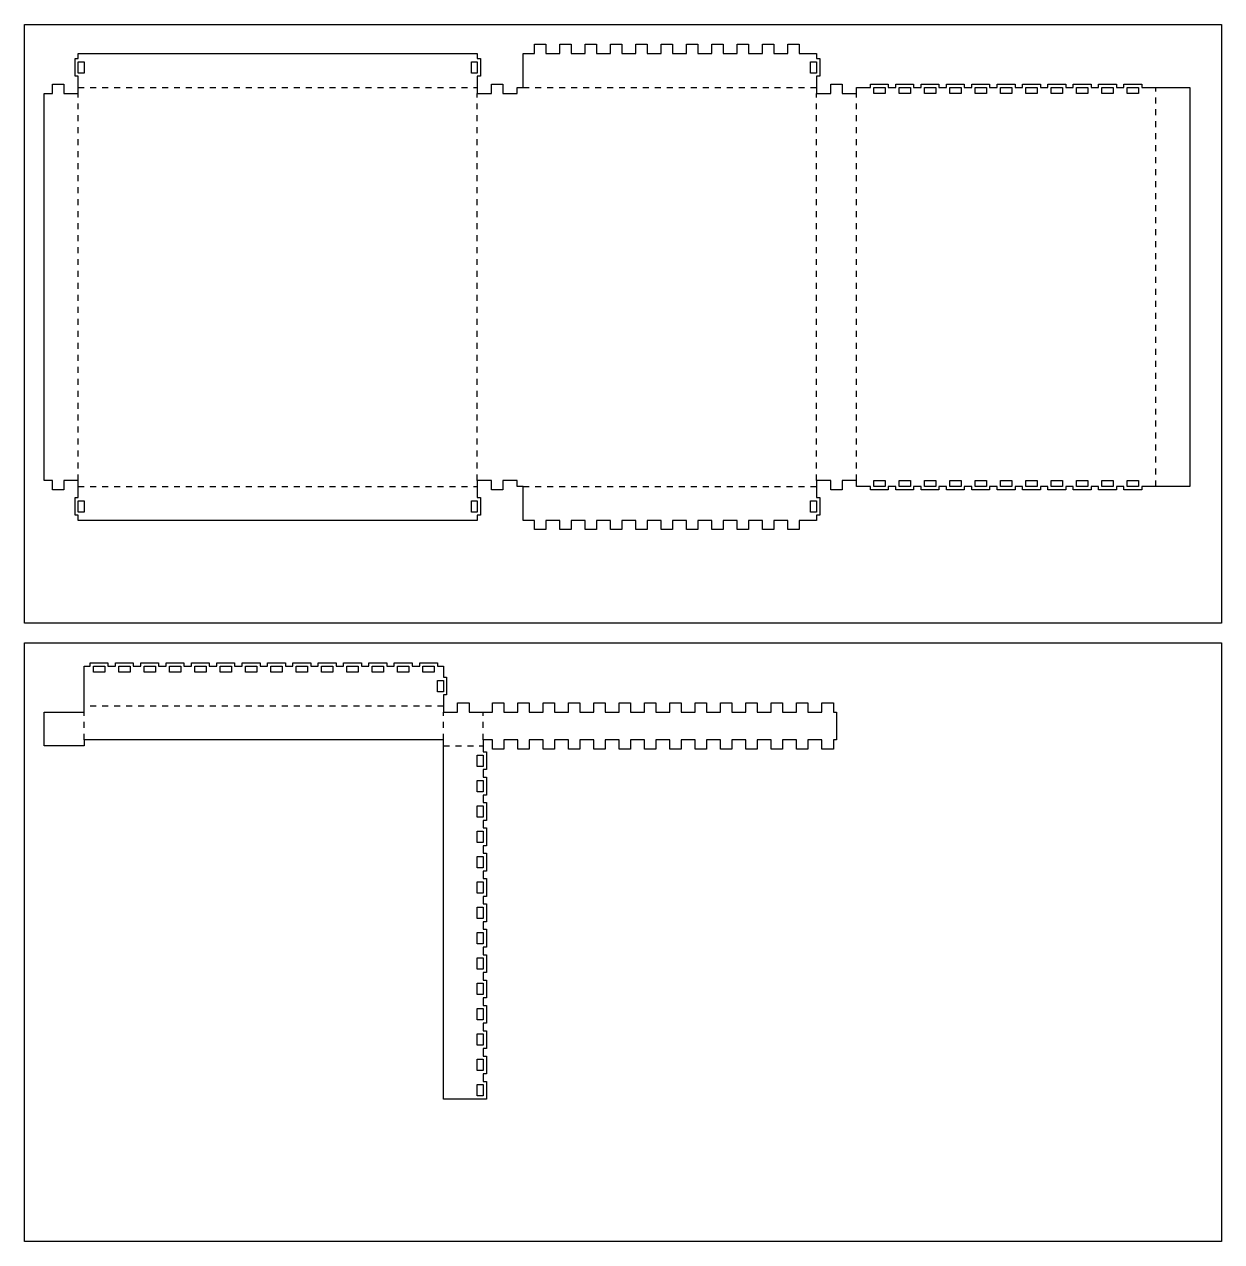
# Model space of a CAD drawing. Header units: metres. Extents: x 0 to 600, y -1550 to 300.
# Drawn here: x 0 to 600, y -310 to 300 of the extents above; entities that cross this region are included whole.
import ezdxf

# ---------------------------------------------------------------- set-up
doc = ezdxf.new("R2010")
doc.units = ezdxf.units.M

msp = doc.modelspace()

# ---------------------------------------------------------------- linework, layer by layer
at = {"layer": '1'}
for p, q in [((255.6425, 285.4125), (255.6425, 290)), ((255.6425, 290), (261.3575, 290)), ((261.3575, 290), (261.3575, 285.4125)), ((268.3425, 285.4125), (268.3425, 290)), ((268.3425, 290), (274.0575, 290)), ((274.0575, 290), (274.0575, 285.4125)), ((281.0425, 285.4125), (281.0425, 290)), ((281.0425, 290), (286.7575, 290)), ((286.7575, 290), (286.7575, 285.4125)), ((293.7425, 285.4125), (293.7425, 290)), ((293.7425, 290), (299.4575, 290)), ((299.4575, 290), (299.4575, 285.4125)), ((306.4425, 285.4125), (306.4425, 290)), ((306.4425, 290), (312.1575, 290)), ((312.1575, 290), (312.1575, 285.4125)), ((319.1425, 285.4125), (319.1425, 290)), ((319.1425, 290), (324.8575, 290)), ((324.8575, 290), (324.8575, 285.4125)), ((331.8425, 285.4125), (331.8425, 290)), ((331.8425, 290), (337.5575, 290)), ((337.5575, 290), (337.5575, 285.4125)), ((344.5425, 285.4125), (344.5425, 290)), ((344.5425, 290), (350.2575, 290)), ((350.2575, 290), (350.2575, 285.4125)), ((357.2425, 285.4125), (357.2425, 290)), ((357.2425, 290), (362.9575, 290)), ((362.9575, 290), (362.9575, 285.4125)), ((369.9425, 285.4125), (369.9425, 290)), ((369.9425, 290), (375.6575, 290)), ((375.6575, 290), (375.6575, 285.4125)), ((382.6425, 285.4125), (382.6425, 290)), ((382.6425, 290), (388.3575, 290)), ((388.3575, 290), (388.3575, 285.4125)), ((25.4125, 273.9675), (25.4125, 282.8575)), ((25.4125, 282.8575), (27, 282.8575)), ((27, 282.8575), (27, 285.4125)), ((27, 285.4125), (227, 285.4125)), ((27, 275.555), (27, 281.27)), ((27, 281.27), (30, 281.27)), ((30, 281.27), (30, 275.555)), ((224, 275.555), (224, 281.27)), ((224, 281.27), (227, 281.27)), ((227, 285.4125), (227, 282.8575)), ((227, 282.8575), (228.5875, 282.8575)), ((227, 281.27), (227, 275.555)), ((228.5875, 282.8575), (228.5875, 273.9675)), ((250, 268.4125), (250, 285.4125)), ((250, 285.4125), (255.6425, 285.4125)), ((261.3575, 285.4125), (268.3425, 285.4125)), ((274.0575, 285.4125), (281.0425, 285.4125)), ((286.7575, 285.4125), (293.7425, 285.4125)), ((299.4575, 285.4125), (306.4425, 285.4125)), ((312.1575, 285.4125), (319.1425, 285.4125)), ((324.8575, 285.4125), (331.8425, 285.4125)), ((337.5575, 285.4125), (344.5425, 285.4125)), ((350.2575, 285.4125), (357.2425, 285.4125)), ((362.9575, 285.4125), (369.9425, 285.4125)), ((375.6575, 285.4125), (382.6425, 285.4125)), ((388.3575, 285.4125), (397, 285.4125)), ((394, 275.555), (394, 281.27)), ((394, 281.27), (397, 281.27)), ((397, 285.4125), (397, 282.8575)), ((397, 282.8575), (398.5875, 282.8575)), ((397, 281.27), (397, 275.555)), ((398.5875, 282.8575), (398.5875, 273.9675)), ((30, 275.555), (27, 275.555)), ((227, 275.555), (224, 275.555)), ((397, 275.555), (394, 275.555)), ((14.1425, 265.4125), (14.1425, 270)), ((14.1425, 270), (19.8575, 270)), ((19.8575, 270), (19.8575, 265.4125)), ((27, 273.9675), (25.4125, 273.9675)), ((27, 265.4125), (27, 273.9675)), ((228.5875, 273.9675), (227, 273.9675)), ((227, 273.9675), (227, 265.4125)), ((234.1425, 265.4125), (234.1425, 270)), ((234.1425, 270), (239.8575, 270)), ((239.8575, 270), (239.8575, 265.4125)), ((247, 265.4125), (247, 268.4125)), ((247, 268.4125), (250, 268.4125)), ((398.5875, 273.9675), (397, 273.9675)), ((397, 273.9675), (397, 265.4125)), ((404.1425, 265.4125), (404.1425, 270)), ((404.1425, 270), (409.8575, 270)), ((409.8575, 270), (409.8575, 265.4125)), ((417, 265.4125), (417, 268.4125)), ((417, 268.4125), (424.055, 268.4125)), ((424.055, 268.4125), (424.055, 270)), ((424.055, 270), (432.945, 270)), ((425.6425, 268.4125), (431.3575, 268.4125)), ((425.6425, 265.4125), (425.6425, 268.4125)), ((431.3575, 268.4125), (431.3575, 265.4125)), ((432.945, 270), (432.945, 268.4125)), ((432.945, 268.4125), (436.755, 268.4125)), ((436.755, 268.4125), (436.755, 270)), ((436.755, 270), (445.645, 270)), ((438.3425, 268.4125), (444.0575, 268.4125)), ((438.3425, 265.4125), (438.3425, 268.4125)), ((444.0575, 268.4125), (444.0575, 265.4125)), ((445.645, 270), (445.645, 268.4125)), ((445.645, 268.4125), (449.455, 268.4125)), ((449.455, 268.4125), (449.455, 270)), ((449.455, 270), (458.345, 270)), ((451.0425, 268.4125), (456.7575, 268.4125)), ((451.0425, 265.4125), (451.0425, 268.4125)), ((456.7575, 268.4125), (456.7575, 265.4125)), ((458.345, 270), (458.345, 268.4125)), ((458.345, 268.4125), (462.155, 268.4125)), ((462.155, 268.4125), (462.155, 270)), ((462.155, 270), (471.045, 270)), ((463.7425, 268.4125), (469.4575, 268.4125)), ((463.7425, 265.4125), (463.7425, 268.4125)), ((469.4575, 268.4125), (469.4575, 265.4125)), ((471.045, 270), (471.045, 268.4125)), ((471.045, 268.4125), (474.855, 268.4125)), ((474.855, 268.4125), (474.855, 270)), ((474.855, 270), (483.745, 270)), ((476.4425, 268.4125), (482.1575, 268.4125)), ((476.4425, 265.4125), (476.4425, 268.4125)), ((482.1575, 268.4125), (482.1575, 265.4125)), ((483.745, 270), (483.745, 268.4125)), ((483.745, 268.4125), (487.555, 268.4125)), ((487.555, 268.4125), (487.555, 270)), ((487.555, 270), (496.445, 270)), ((489.1425, 268.4125), (494.8575, 268.4125)), ((489.1425, 265.4125), (489.1425, 268.4125)), ((494.8575, 268.4125), (494.8575, 265.4125)), ((496.445, 270), (496.445, 268.4125)), ((496.445, 268.4125), (500.255, 268.4125)), ((500.255, 268.4125), (500.255, 270)), ((500.255, 270), (509.145, 270)), ((501.8425, 268.4125), (507.5575, 268.4125)), ((501.8425, 265.4125), (501.8425, 268.4125)), ((507.5575, 268.4125), (507.5575, 265.4125)), ((509.145, 270), (509.145, 268.4125)), ((509.145, 268.4125), (512.955, 268.4125)), ((512.955, 268.4125), (512.955, 270)), ((512.955, 270), (521.845, 270)), ((514.5425, 268.4125), (520.2575, 268.4125)), ((514.5425, 265.4125), (514.5425, 268.4125)), ((520.2575, 268.4125), (520.2575, 265.4125)), ((521.845, 270), (521.845, 268.4125)), ((521.845, 268.4125), (525.655, 268.4125)), ((525.655, 268.4125), (525.655, 270)), ((525.655, 270), (534.545, 270)), ((527.2425, 268.4125), (532.9575, 268.4125)), ((527.2425, 265.4125), (527.2425, 268.4125)), ((532.9575, 268.4125), (532.9575, 265.4125)), ((534.545, 270), (534.545, 268.4125)), ((534.545, 268.4125), (538.355, 268.4125)), ((538.355, 268.4125), (538.355, 270)), ((538.355, 270), (547.245, 270)), ((539.9425, 268.4125), (545.6575, 268.4125)), ((539.9425, 265.4125), (539.9425, 268.4125)), ((545.6575, 268.4125), (545.6575, 265.4125)), ((547.245, 270), (547.245, 268.4125)), ((547.245, 268.4125), (551.055, 268.4125)), ((551.055, 268.4125), (551.055, 270)), ((551.055, 270), (559.945, 270)), ((552.6425, 268.4125), (558.3575, 268.4125)), ((552.6425, 265.4125), (552.6425, 268.4125)), ((558.3575, 268.4125), (558.3575, 265.4125)), ((559.945, 270), (559.945, 268.4125)), ((559.945, 268.4125), (584, 268.4125)), ((584, 268.4125), (584, 68.4125)), ((10, 71.4125), (10, 265.4125)), ((10, 265.4125), (14.1425, 265.4125)), ((19.8575, 265.4125), (27, 265.4125)), ((227, 265.4125), (234.1425, 265.4125)), ((239.8575, 265.4125), (247, 265.4125)), ((397, 265.4125), (404.1425, 265.4125)), ((409.8575, 265.4125), (417, 265.4125)), ((431.3575, 265.4125), (425.6425, 265.4125)), ((444.0575, 265.4125), (438.3425, 265.4125)), ((456.7575, 265.4125), (451.0425, 265.4125)), ((469.4575, 265.4125), (463.7425, 265.4125)), ((482.1575, 265.4125), (476.4425, 265.4125)), ((494.8575, 265.4125), (489.1425, 265.4125)), ((507.5575, 265.4125), (501.8425, 265.4125)), ((520.2575, 265.4125), (514.5425, 265.4125)), ((532.9575, 265.4125), (527.2425, 265.4125)), ((545.6575, 265.4125), (539.9425, 265.4125)), ((558.3575, 265.4125), (552.6425, 265.4125)), ((14.1425, 71.4125), (10, 71.4125)), ((14.1425, 66.825), (14.1425, 71.4125)), ((27, 71.4125), (19.8575, 71.4125)), ((19.8575, 71.4125), (19.8575, 66.825)), ((27, 62.8575), (27, 71.4125)), ((234.1425, 71.4125), (227, 71.4125)), ((227, 71.4125), (227, 62.8575)), ((234.1425, 66.825), (234.1425, 71.4125)), ((247, 71.4125), (239.8575, 71.4125)), ((239.8575, 71.4125), (239.8575, 66.825)), ((247, 68.4125), (247, 71.4125)), ((250, 68.4125), (247, 68.4125)), ((250, 51.4125), (250, 68.4125)), ((404.1425, 71.4125), (397, 71.4125)), ((397, 71.4125), (397, 62.8575)), ((404.1425, 66.825), (404.1425, 71.4125)), ((417, 71.4125), (409.8575, 71.4125)), ((409.8575, 71.4125), (409.8575, 66.825)), ((417, 68.4125), (417, 71.4125)), ((424.055, 68.4125), (417, 68.4125)), ((424.055, 66.825), (424.055, 68.4125)), ((425.6425, 68.4125), (425.6425, 71.4125)), ((425.6425, 71.4125), (431.3575, 71.4125)), ((431.3575, 68.4125), (425.6425, 68.4125)), ((431.3575, 71.4125), (431.3575, 68.4125)), ((436.755, 68.4125), (432.945, 68.4125)), ((432.945, 68.4125), (432.945, 66.825)), ((436.755, 66.825), (436.755, 68.4125)), ((438.3425, 68.4125), (438.3425, 71.4125)), ((438.3425, 71.4125), (444.0575, 71.4125)), ((444.0575, 68.4125), (438.3425, 68.4125)), ((444.0575, 71.4125), (444.0575, 68.4125)), ((449.455, 68.4125), (445.645, 68.4125)), ((445.645, 68.4125), (445.645, 66.825)), ((449.455, 66.825), (449.455, 68.4125)), ((451.0425, 68.4125), (451.0425, 71.4125)), ((451.0425, 71.4125), (456.7575, 71.4125)), ((456.7575, 68.4125), (451.0425, 68.4125)), ((456.7575, 71.4125), (456.7575, 68.4125)), ((462.155, 68.4125), (458.345, 68.4125)), ((458.345, 68.4125), (458.345, 66.825)), ((462.155, 66.825), (462.155, 68.4125)), ((463.7425, 68.4125), (463.7425, 71.4125)), ((463.7425, 71.4125), (469.4575, 71.4125)), ((469.4575, 68.4125), (463.7425, 68.4125)), ((469.4575, 71.4125), (469.4575, 68.4125)), ((474.855, 68.4125), (471.045, 68.4125)), ((471.045, 68.4125), (471.045, 66.825)), ((474.855, 66.825), (474.855, 68.4125)), ((476.4425, 68.4125), (476.4425, 71.4125)), ((476.4425, 71.4125), (482.1575, 71.4125)), ((482.1575, 68.4125), (476.4425, 68.4125)), ((482.1575, 71.4125), (482.1575, 68.4125)), ((487.555, 68.4125), (483.745, 68.4125)), ((483.745, 68.4125), (483.745, 66.825)), ((487.555, 66.825), (487.555, 68.4125)), ((489.1425, 68.4125), (489.1425, 71.4125)), ((489.1425, 71.4125), (494.8575, 71.4125)), ((494.8575, 68.4125), (489.1425, 68.4125)), ((494.8575, 71.4125), (494.8575, 68.4125)), ((500.255, 68.4125), (496.445, 68.4125)), ((496.445, 68.4125), (496.445, 66.825)), ((500.255, 66.825), (500.255, 68.4125)), ((501.8425, 68.4125), (501.8425, 71.4125)), ((501.8425, 71.4125), (507.5575, 71.4125)), ((507.5575, 68.4125), (501.8425, 68.4125)), ((507.5575, 71.4125), (507.5575, 68.4125)), ((512.955, 68.4125), (509.145, 68.4125)), ((509.145, 68.4125), (509.145, 66.825)), ((512.955, 66.825), (512.955, 68.4125)), ((514.5425, 68.4125), (514.5425, 71.4125)), ((514.5425, 71.4125), (520.2575, 71.4125)), ((520.2575, 68.4125), (514.5425, 68.4125)), ((520.2575, 71.4125), (520.2575, 68.4125)), ((525.655, 68.4125), (521.845, 68.4125)), ((521.845, 68.4125), (521.845, 66.825)), ((525.655, 66.825), (525.655, 68.4125)), ((527.2425, 68.4125), (527.2425, 71.4125)), ((527.2425, 71.4125), (532.9575, 71.4125)), ((532.9575, 68.4125), (527.2425, 68.4125)), ((532.9575, 71.4125), (532.9575, 68.4125)), ((538.355, 68.4125), (534.545, 68.4125)), ((534.545, 68.4125), (534.545, 66.825)), ((538.355, 66.825), (538.355, 68.4125)), ((539.9425, 68.4125), (539.9425, 71.4125)), ((539.9425, 71.4125), (545.6575, 71.4125)), ((545.6575, 68.4125), (539.9425, 68.4125)), ((545.6575, 71.4125), (545.6575, 68.4125)), ((551.055, 68.4125), (547.245, 68.4125)), ((547.245, 68.4125), (547.245, 66.825)), ((551.055, 66.825), (551.055, 68.4125)), ((552.6425, 68.4125), (552.6425, 71.4125)), ((552.6425, 71.4125), (558.3575, 71.4125)), ((558.3575, 68.4125), (552.6425, 68.4125)), ((558.3575, 71.4125), (558.3575, 68.4125)), ((584, 68.4125), (559.945, 68.4125)), ((559.945, 68.4125), (559.945, 66.825)), ((19.8575, 66.825), (14.1425, 66.825)), ((25.4125, 53.9675), (25.4125, 62.8575)), ((25.4125, 62.8575), (27, 62.8575)), ((27, 55.555), (27, 61.27)), ((27, 61.27), (30, 61.27)), ((30, 61.27), (30, 55.555)), ((224, 55.555), (224, 61.27)), ((224, 61.27), (227, 61.27)), ((227, 62.8575), (228.5875, 62.8575)), ((227, 61.27), (227, 55.555)), ((228.5875, 62.8575), (228.5875, 53.9675)), ((239.8575, 66.825), (234.1425, 66.825)), ((394, 55.555), (394, 61.27)), ((394, 61.27), (397, 61.27)), ((397, 62.8575), (398.5875, 62.8575)), ((397, 61.27), (397, 55.555)), ((398.5875, 62.8575), (398.5875, 53.9675)), ((409.8575, 66.825), (404.1425, 66.825)), ((432.945, 66.825), (424.055, 66.825)), ((445.645, 66.825), (436.755, 66.825)), ((458.345, 66.825), (449.455, 66.825)), ((471.045, 66.825), (462.155, 66.825)), ((483.745, 66.825), (474.855, 66.825)), ((496.445, 66.825), (487.555, 66.825)), ((509.145, 66.825), (500.255, 66.825)), ((521.845, 66.825), (512.955, 66.825)), ((534.545, 66.825), (525.655, 66.825)), ((547.245, 66.825), (538.355, 66.825)), ((559.945, 66.825), (551.055, 66.825)), ((30, 55.555), (27, 55.555)), ((227, 55.555), (224, 55.555)), ((397, 55.555), (394, 55.555)), ((27, 53.9675), (25.4125, 53.9675)), ((27, 51.4125), (27, 53.9675)), ((227, 51.4125), (27, 51.4125)), ((228.5875, 53.9675), (227, 53.9675)), ((227, 53.9675), (227, 51.4125)), ((255.6425, 51.4125), (250, 51.4125)), ((255.6425, 46.825), (255.6425, 51.4125)), ((268.3425, 51.4125), (261.3575, 51.4125)), ((261.3575, 51.4125), (261.3575, 46.825)), ((268.3425, 46.825), (268.3425, 51.4125)), ((281.0425, 51.4125), (274.0575, 51.4125)), ((274.0575, 51.4125), (274.0575, 46.825)), ((281.0425, 46.825), (281.0425, 51.4125)), ((293.7425, 51.4125), (286.7575, 51.4125)), ((286.7575, 51.4125), (286.7575, 46.825)), ((293.7425, 46.825), (293.7425, 51.4125)), ((306.4425, 51.4125), (299.4575, 51.4125)), ((299.4575, 51.4125), (299.4575, 46.825)), ((306.4425, 46.825), (306.4425, 51.4125)), ((319.1425, 51.4125), (312.1575, 51.4125)), ((312.1575, 51.4125), (312.1575, 46.825)), ((319.1425, 46.825), (319.1425, 51.4125)), ((331.8425, 51.4125), (324.8575, 51.4125)), ((324.8575, 51.4125), (324.8575, 46.825)), ((331.8425, 46.825), (331.8425, 51.4125)), ((344.5425, 51.4125), (337.5575, 51.4125)), ((337.5575, 51.4125), (337.5575, 46.825)), ((344.5425, 46.825), (344.5425, 51.4125)), ((357.2425, 51.4125), (350.2575, 51.4125)), ((350.2575, 51.4125), (350.2575, 46.825)), ((357.2425, 46.825), (357.2425, 51.4125)), ((369.9425, 51.4125), (362.9575, 51.4125)), ((362.9575, 51.4125), (362.9575, 46.825)), ((369.9425, 46.825), (369.9425, 51.4125)), ((382.6425, 51.4125), (375.6575, 51.4125)), ((375.6575, 51.4125), (375.6575, 46.825)), ((382.6425, 46.825), (382.6425, 51.4125)), ((397, 51.4125), (388.3575, 51.4125)), ((388.3575, 51.4125), (388.3575, 46.825)), ((398.5875, 53.9675), (397, 53.9675)), ((397, 53.9675), (397, 51.4125)), ((261.3575, 46.825), (255.6425, 46.825)), ((274.0575, 46.825), (268.3425, 46.825)), ((286.7575, 46.825), (281.0425, 46.825)), ((299.4575, 46.825), (293.7425, 46.825)), ((312.1575, 46.825), (306.4425, 46.825)), ((324.8575, 46.825), (319.1425, 46.825)), ((337.5575, 46.825), (331.8425, 46.825)), ((350.2575, 46.825), (344.5425, 46.825)), ((362.9575, 46.825), (357.2425, 46.825)), ((375.6575, 46.825), (369.9425, 46.825)), ((388.3575, 46.825), (382.6425, 46.825))]:
    msp.add_line(p, q, dxfattribs=at)
at = {"layer": '3'}
for p, q in [((30, -44.5875), (30, -21.5875)), ((30, -21.5875), (33.005, -21.5875)), ((33.005, -21.5875), (33.005, -20)), ((33.005, -20), (41.895, -20)), ((34.5925, -21.5875), (40.3075, -21.5875)), ((34.5925, -24.5875), (34.5925, -21.5875)), ((40.3075, -21.5875), (40.3075, -24.5875)), ((41.895, -20), (41.895, -21.5875)), ((41.895, -21.5875), (45.705, -21.5875)), ((45.705, -21.5875), (45.705, -20)), ((45.705, -20), (54.595, -20)), ((47.2925, -21.5875), (53.0075, -21.5875)), ((47.2925, -24.5875), (47.2925, -21.5875)), ((53.0075, -21.5875), (53.0075, -24.5875)), ((54.595, -20), (54.595, -21.5875)), ((54.595, -21.5875), (58.405, -21.5875)), ((58.405, -21.5875), (58.405, -20)), ((58.405, -20), (67.295, -20)), ((59.9925, -21.5875), (65.7075, -21.5875)), ((59.9925, -24.5875), (59.9925, -21.5875)), ((65.7075, -21.5875), (65.7075, -24.5875)), ((67.295, -20), (67.295, -21.5875)), ((67.295, -21.5875), (71.105, -21.5875)), ((71.105, -21.5875), (71.105, -20)), ((71.105, -20), (79.995, -20)), ((72.6925, -21.5875), (78.4075, -21.5875)), ((72.6925, -24.5875), (72.6925, -21.5875)), ((78.4075, -21.5875), (78.4075, -24.5875)), ((79.995, -20), (79.995, -21.5875)), ((79.995, -21.5875), (83.805, -21.5875)), ((83.805, -21.5875), (83.805, -20)), ((83.805, -20), (92.695, -20)), ((85.3925, -21.5875), (91.1075, -21.5875)), ((85.3925, -24.5875), (85.3925, -21.5875)), ((91.1075, -21.5875), (91.1075, -24.5875)), ((92.695, -20), (92.695, -21.5875)), ((92.695, -21.5875), (96.505, -21.5875)), ((96.505, -21.5875), (96.505, -20)), ((96.505, -20), (105.395, -20)), ((98.0925, -21.5875), (103.8075, -21.5875)), ((98.0925, -24.5875), (98.0925, -21.5875)), ((103.8075, -21.5875), (103.8075, -24.5875)), ((105.395, -20), (105.395, -21.5875)), ((105.395, -21.5875), (109.205, -21.5875)), ((109.205, -21.5875), (109.205, -20)), ((109.205, -20), (118.095, -20)), ((110.7925, -21.5875), (116.5075, -21.5875)), ((110.7925, -24.5875), (110.7925, -21.5875)), ((116.5075, -21.5875), (116.5075, -24.5875)), ((118.095, -20), (118.095, -21.5875)), ((118.095, -21.5875), (121.905, -21.5875)), ((121.905, -21.5875), (121.905, -20)), ((121.905, -20), (130.795, -20)), ((123.4925, -21.5875), (129.2075, -21.5875)), ((123.4925, -24.5875), (123.4925, -21.5875)), ((129.2075, -21.5875), (129.2075, -24.5875)), ((130.795, -20), (130.795, -21.5875)), ((130.795, -21.5875), (134.605, -21.5875)), ((134.605, -21.5875), (134.605, -20)), ((134.605, -20), (143.495, -20)), ((136.1925, -21.5875), (141.9075, -21.5875)), ((136.1925, -24.5875), (136.1925, -21.5875)), ((141.9075, -21.5875), (141.9075, -24.5875)), ((143.495, -20), (143.495, -21.5875)), ((143.495, -21.5875), (147.305, -21.5875)), ((147.305, -21.5875), (147.305, -20)), ((147.305, -20), (156.195, -20)), ((148.8925, -21.5875), (154.6075, -21.5875)), ((148.8925, -24.5875), (148.8925, -21.5875)), ((154.6075, -21.5875), (154.6075, -24.5875)), ((156.195, -20), (156.195, -21.5875)), ((156.195, -21.5875), (160.005, -21.5875)), ((160.005, -21.5875), (160.005, -20)), ((160.005, -20), (168.895, -20)), ((161.5925, -21.5875), (167.3075, -21.5875)), ((161.5925, -24.5875), (161.5925, -21.5875)), ((167.3075, -21.5875), (167.3075, -24.5875)), ((168.895, -20), (168.895, -21.5875)), ((168.895, -21.5875), (172.705, -21.5875)), ((172.705, -21.5875), (172.705, -20)), ((172.705, -20), (181.595, -20)), ((174.2925, -21.5875), (180.0075, -21.5875)), ((174.2925, -24.5875), (174.2925, -21.5875)), ((180.0075, -21.5875), (180.0075, -24.5875)), ((181.595, -20), (181.595, -21.5875)), ((181.595, -21.5875), (185.405, -21.5875)), ((185.405, -21.5875), (185.405, -20)), ((185.405, -20), (194.295, -20)), ((186.9925, -21.5875), (192.7075, -21.5875)), ((186.9925, -24.5875), (186.9925, -21.5875)), ((192.7075, -21.5875), (192.7075, -24.5875)), ((194.295, -20), (194.295, -21.5875)), ((194.295, -21.5875), (198.105, -21.5875)), ((198.105, -21.5875), (198.105, -20)), ((198.105, -20), (206.995, -20)), ((199.6925, -21.5875), (205.4075, -21.5875)), ((199.6925, -24.5875), (199.6925, -21.5875)), ((205.4075, -21.5875), (205.4075, -24.5875)), ((206.995, -20), (206.995, -21.5875)), ((206.995, -21.5875), (210, -21.5875)), ((210, -21.5875), (210, -27.1425)), ((40.3075, -24.5875), (34.5925, -24.5875)), ((53.0075, -24.5875), (47.2925, -24.5875)), ((65.7075, -24.5875), (59.9925, -24.5875)), ((78.4075, -24.5875), (72.6925, -24.5875)), ((91.1075, -24.5875), (85.3925, -24.5875)), ((103.8075, -24.5875), (98.0925, -24.5875)), ((116.5075, -24.5875), (110.7925, -24.5875)), ((129.2075, -24.5875), (123.4925, -24.5875)), ((141.9075, -24.5875), (136.1925, -24.5875)), ((154.6075, -24.5875), (148.8925, -24.5875)), ((167.3075, -24.5875), (161.5925, -24.5875)), ((180.0075, -24.5875), (174.2925, -24.5875)), ((192.7075, -24.5875), (186.9925, -24.5875)), ((205.4075, -24.5875), (199.6925, -24.5875)), ((207, -34.445), (207, -28.73)), ((207, -28.73), (210, -28.73)), ((210, -27.1425), (211.5875, -27.1425)), ((210, -28.73), (210, -34.445)), ((211.5875, -27.1425), (211.5875, -36.0325)), ((210, -34.445), (207, -34.445)), ((211.5875, -36.0325), (210, -36.0325)), ((210, -36.0325), (210, -44.5875)), ((217.1425, -44.5875), (217.1425, -40)), ((217.1425, -40), (222.8575, -40)), ((222.8575, -40), (222.8575, -44.5875)), ((234.5925, -44.5875), (234.5925, -40)), ((234.5925, -40), (240.3075, -40)), ((240.3075, -40), (240.3075, -44.5875)), ((247.2925, -44.5875), (247.2925, -40)), ((247.2925, -40), (253.0075, -40)), ((253.0075, -40), (253.0075, -44.5875)), ((259.9925, -44.5875), (259.9925, -40)), ((259.9925, -40), (265.7075, -40)), ((265.7075, -40), (265.7075, -44.5875)), ((272.6925, -44.5875), (272.6925, -40)), ((272.6925, -40), (278.4075, -40)), ((278.4075, -40), (278.4075, -44.5875)), ((285.3925, -44.5875), (285.3925, -40)), ((285.3925, -40), (291.1075, -40)), ((291.1075, -40), (291.1075, -44.5875)), ((298.0925, -44.5875), (298.0925, -40)), ((298.0925, -40), (303.8075, -40)), ((303.8075, -40), (303.8075, -44.5875)), ((310.7925, -44.5875), (310.7925, -40)), ((310.7925, -40), (316.5075, -40)), ((316.5075, -40), (316.5075, -44.5875)), ((323.4925, -44.5875), (323.4925, -40)), ((323.4925, -40), (329.2075, -40)), ((329.2075, -40), (329.2075, -44.5875)), ((336.1925, -44.5875), (336.1925, -40)), ((336.1925, -40), (341.9075, -40)), ((341.9075, -40), (341.9075, -44.5875)), ((348.8925, -44.5875), (348.8925, -40)), ((348.8925, -40), (354.6075, -40)), ((354.6075, -40), (354.6075, -44.5875)), ((361.5925, -44.5875), (361.5925, -40)), ((361.5925, -40), (367.3075, -40)), ((367.3075, -40), (367.3075, -44.5875)), ((374.2925, -44.5875), (374.2925, -40)), ((374.2925, -40), (380.0075, -40)), ((380.0075, -40), (380.0075, -44.5875)), ((386.9925, -44.5875), (386.9925, -40)), ((386.9925, -40), (392.7075, -40)), ((392.7075, -40), (392.7075, -44.5875)), ((399.6925, -44.5875), (399.6925, -40)), ((399.6925, -40), (405.4075, -40)), ((405.4075, -40), (405.4075, -44.5875)), ((10, -61.5875), (10, -44.5875)), ((10, -44.5875), (30, -44.5875)), ((210, -44.5875), (217.1425, -44.5875)), ((222.8575, -44.5875), (234.5925, -44.5875)), ((240.3075, -44.5875), (247.2925, -44.5875)), ((253.0075, -44.5875), (259.9925, -44.5875)), ((265.7075, -44.5875), (272.6925, -44.5875)), ((278.4075, -44.5875), (285.3925, -44.5875)), ((291.1075, -44.5875), (298.0925, -44.5875)), ((303.8075, -44.5875), (310.7925, -44.5875)), ((316.5075, -44.5875), (323.4925, -44.5875)), ((329.2075, -44.5875), (336.1925, -44.5875)), ((341.9075, -44.5875), (348.8925, -44.5875)), ((354.6075, -44.5875), (361.5925, -44.5875)), ((367.3075, -44.5875), (374.2925, -44.5875)), ((380.0075, -44.5875), (386.9925, -44.5875)), ((392.7075, -44.5875), (399.6925, -44.5875)), ((405.4075, -44.5875), (407, -44.5875)), ((407, -44.5875), (407, -58.5875)), ((210, -58.5875), (30, -58.5875)), ((30, -58.5875), (30, -61.5875)), ((210, -238.5875), (210, -58.5875)), ((234.5925, -58.5875), (230, -58.5875)), ((230, -58.5875), (230, -64.5925)), ((234.5925, -63.175), (234.5925, -58.5875)), ((247.2925, -58.5875), (240.3075, -58.5875)), ((240.3075, -58.5875), (240.3075, -63.175)), ((247.2925, -63.175), (247.2925, -58.5875)), ((259.9925, -58.5875), (253.0075, -58.5875)), ((253.0075, -58.5875), (253.0075, -63.175)), ((259.9925, -63.175), (259.9925, -58.5875)), ((272.6925, -58.5875), (265.7075, -58.5875)), ((265.7075, -58.5875), (265.7075, -63.175)), ((272.6925, -63.175), (272.6925, -58.5875)), ((285.3925, -58.5875), (278.4075, -58.5875)), ((278.4075, -58.5875), (278.4075, -63.175)), ((285.3925, -63.175), (285.3925, -58.5875)), ((298.0925, -58.5875), (291.1075, -58.5875)), ((291.1075, -58.5875), (291.1075, -63.175)), ((298.0925, -63.175), (298.0925, -58.5875)), ((310.7925, -58.5875), (303.8075, -58.5875)), ((303.8075, -58.5875), (303.8075, -63.175)), ((310.7925, -63.175), (310.7925, -58.5875)), ((323.4925, -58.5875), (316.5075, -58.5875)), ((316.5075, -58.5875), (316.5075, -63.175)), ((323.4925, -63.175), (323.4925, -58.5875)), ((336.1925, -58.5875), (329.2075, -58.5875)), ((329.2075, -58.5875), (329.2075, -63.175)), ((336.1925, -63.175), (336.1925, -58.5875)), ((348.8925, -58.5875), (341.9075, -58.5875)), ((341.9075, -58.5875), (341.9075, -63.175)), ((348.8925, -63.175), (348.8925, -58.5875)), ((361.5925, -58.5875), (354.6075, -58.5875)), ((354.6075, -58.5875), (354.6075, -63.175)), ((361.5925, -63.175), (361.5925, -58.5875)), ((374.2925, -58.5875), (367.3075, -58.5875)), ((367.3075, -58.5875), (367.3075, -63.175)), ((374.2925, -63.175), (374.2925, -58.5875)), ((386.9925, -58.5875), (380.0075, -58.5875)), ((380.0075, -58.5875), (380.0075, -63.175)), ((386.9925, -63.175), (386.9925, -58.5875)), ((399.6925, -58.5875), (392.7075, -58.5875)), ((392.7075, -58.5875), (392.7075, -63.175)), ((399.6925, -63.175), (399.6925, -58.5875)), ((407, -58.5875), (405.4075, -58.5875)), ((405.4075, -58.5875), (405.4075, -63.175)), ((30, -61.5875), (10, -61.5875)), ((227, -71.895), (227, -66.18)), ((227, -66.18), (230, -66.18)), ((230, -64.5925), (231.5875, -64.5925)), ((230, -66.18), (230, -71.895)), ((231.5875, -64.5925), (231.5875, -73.4825)), ((240.3075, -63.175), (234.5925, -63.175)), ((253.0075, -63.175), (247.2925, -63.175)), ((265.7075, -63.175), (259.9925, -63.175)), ((278.4075, -63.175), (272.6925, -63.175)), ((291.1075, -63.175), (285.3925, -63.175)), ((303.8075, -63.175), (298.0925, -63.175)), ((316.5075, -63.175), (310.7925, -63.175)), ((329.2075, -63.175), (323.4925, -63.175)), ((341.9075, -63.175), (336.1925, -63.175)), ((354.6075, -63.175), (348.8925, -63.175)), ((367.3075, -63.175), (361.5925, -63.175)), ((380.0075, -63.175), (374.2925, -63.175)), ((392.7075, -63.175), (386.9925, -63.175)), ((405.4075, -63.175), (399.6925, -63.175)), ((230, -71.895), (227, -71.895)), ((227, -84.595), (227, -78.88)), ((227, -78.88), (230, -78.88)), ((231.5875, -73.4825), (230, -73.4825)), ((230, -73.4825), (230, -77.2925)), ((230, -77.2925), (231.5875, -77.2925)), ((230, -78.88), (230, -84.595)), ((231.5875, -77.2925), (231.5875, -86.1825)), ((230, -84.595), (227, -84.595)), ((231.5875, -86.1825), (230, -86.1825)), ((230, -86.1825), (230, -89.9925)), ((230, -89.9925), (231.5875, -89.9925)), ((231.5875, -89.9925), (231.5875, -98.8825)), ((227, -97.295), (227, -91.58)), ((227, -91.58), (230, -91.58)), ((230, -97.295), (227, -97.295)), ((230, -91.58), (230, -97.295)), ((231.5875, -98.8825), (230, -98.8825)), ((230, -98.8825), (230, -102.6925)), ((230, -102.6925), (231.5875, -102.6925)), ((231.5875, -102.6925), (231.5875, -111.5825)), ((227, -109.995), (227, -104.28)), ((227, -104.28), (230, -104.28)), ((230, -104.28), (230, -109.995)), ((230, -109.995), (227, -109.995)), ((231.5875, -111.5825), (230, -111.5825)), ((230, -111.5825), (230, -115.3925)), ((230, -115.3925), (231.5875, -115.3925)), ((231.5875, -115.3925), (231.5875, -124.2825)), ((227, -122.695), (227, -116.98)), ((227, -116.98), (230, -116.98)), ((230, -116.98), (230, -122.695)), ((230, -122.695), (227, -122.695)), ((231.5875, -124.2825), (230, -124.2825)), ((230, -124.2825), (230, -128.0925)), ((230, -128.0925), (231.5875, -128.0925)), ((231.5875, -128.0925), (231.5875, -136.9825)), ((227, -135.395), (227, -129.68)), ((227, -129.68), (230, -129.68)), ((230, -129.68), (230, -135.395)), ((230, -135.395), (227, -135.395)), ((231.5875, -136.9825), (230, -136.9825)), ((230, -136.9825), (230, -140.7925)), ((227, -148.095), (227, -142.38)), ((227, -142.38), (230, -142.38)), ((230, -140.7925), (231.5875, -140.7925)), ((230, -142.38), (230, -148.095)), ((231.5875, -140.7925), (231.5875, -149.6825)), ((230, -148.095), (227, -148.095)), ((231.5875, -149.6825), (230, -149.6825)), ((230, -149.6825), (230, -153.4925)), ((227, -160.795), (227, -155.08)), ((227, -155.08), (230, -155.08)), ((230, -153.4925), (231.5875, -153.4925)), ((230, -155.08), (230, -160.795)), ((231.5875, -153.4925), (231.5875, -162.3825)), ((230, -160.795), (227, -160.795)), ((231.5875, -162.3825), (230, -162.3825)), ((230, -162.3825), (230, -166.1925)), ((227, -173.495), (227, -167.78)), ((227, -167.78), (230, -167.78)), ((230, -166.1925), (231.5875, -166.1925)), ((230, -167.78), (230, -173.495)), ((231.5875, -166.1925), (231.5875, -175.0825)), ((230, -173.495), (227, -173.495)), ((231.5875, -175.0825), (230, -175.0825)), ((230, -175.0825), (230, -178.8925)), ((227, -186.195), (227, -180.48)), ((227, -180.48), (230, -180.48)), ((230, -178.8925), (231.5875, -178.8925)), ((230, -180.48), (230, -186.195)), ((231.5875, -178.8925), (231.5875, -187.7825)), ((230, -186.195), (227, -186.195)), ((231.5875, -187.7825), (230, -187.7825)), ((230, -187.7825), (230, -191.5925)), ((227, -198.895), (227, -193.18)), ((227, -193.18), (230, -193.18)), ((230, -191.5925), (231.5875, -191.5925)), ((230, -193.18), (230, -198.895)), ((231.5875, -191.5925), (231.5875, -200.4825)), ((230, -198.895), (227, -198.895)), ((231.5875, -200.4825), (230, -200.4825)), ((230, -200.4825), (230, -204.2925)), ((227, -211.595), (227, -205.88)), ((227, -205.88), (230, -205.88)), ((230, -204.2925), (231.5875, -204.2925)), ((230, -205.88), (230, -211.595)), ((231.5875, -204.2925), (231.5875, -213.1825)), ((230, -211.595), (227, -211.595)), ((231.5875, -213.1825), (230, -213.1825)), ((230, -213.1825), (230, -216.9925)), ((227, -224.295), (227, -218.58)), ((227, -218.58), (230, -218.58)), ((230, -216.9925), (231.5875, -216.9925)), ((230, -218.58), (230, -224.295)), ((231.5875, -216.9925), (231.5875, -225.8825)), ((230, -224.295), (227, -224.295)), ((227, -236.995), (227, -231.28)), ((227, -231.28), (230, -231.28)), ((231.5875, -225.8825), (230, -225.8825)), ((230, -225.8825), (230, -229.6925)), ((230, -229.6925), (231.5875, -229.6925)), ((230, -231.28), (230, -236.995)), ((231.5875, -229.6925), (231.5875, -238.5825)), ((230, -236.995), (227, -236.995)), ((230, -238.5875), (210, -238.5875)), ((231.5875, -238.5825), (230, -238.5825)), ((230, -238.5825), (230, -238.5875))]:
    msp.add_line(p, q, dxfattribs=at)
at = {"layer": 'fold-line'}
for p, q in [((27, 268.4125), (30, 268.4125)), ((33, 268.4125), (36, 268.4125)), ((39, 268.4125), (42, 268.4125)), ((45, 268.4125), (48, 268.4125)), ((51, 268.4125), (54, 268.4125)), ((57, 268.4125), (60, 268.4125)), ((63, 268.4125), (66, 268.4125)), ((69, 268.4125), (72, 268.4125)), ((75, 268.4125), (78, 268.4125)), ((81, 268.4125), (84, 268.4125)), ((87, 268.4125), (90, 268.4125)), ((93, 268.4125), (96, 268.4125)), ((99, 268.4125), (102, 268.4125)), ((105, 268.4125), (108, 268.4125)), ((111, 268.4125), (114, 268.4125)), ((117, 268.4125), (120, 268.4125)), ((123, 268.4125), (126, 268.4125)), ((129, 268.4125), (132, 268.4125)), ((135, 268.4125), (138, 268.4125)), ((141, 268.4125), (144, 268.4125)), ((147, 268.4125), (150, 268.4125)), ((153, 268.4125), (156, 268.4125)), ((159, 268.4125), (162, 268.4125)), ((165, 268.4125), (168, 268.4125)), ((171, 268.4125), (174, 268.4125)), ((177, 268.4125), (180, 268.4125)), ((183, 268.4125), (186, 268.4125)), ((189, 268.4125), (192, 268.4125)), ((195, 268.4125), (198, 268.4125)), ((201, 268.4125), (204, 268.4125)), ((207, 268.4125), (210, 268.4125)), ((213, 268.4125), (216, 268.4125)), ((219, 268.4125), (222, 268.4125)), ((225, 268.4125), (227, 268.4125)), ((250, 268.4125), (253, 268.4125)), ((256, 268.4125), (259, 268.4125)), ((262, 268.4125), (265, 268.4125)), ((268, 268.4125), (271, 268.4125)), ((274, 268.4125), (277, 268.4125)), ((280, 268.4125), (283, 268.4125)), ((286, 268.4125), (289, 268.4125)), ((292, 268.4125), (295, 268.4125)), ((298, 268.4125), (301, 268.4125)), ((304, 268.4125), (307, 268.4125)), ((310, 268.4125), (313, 268.4125)), ((316, 268.4125), (319, 268.4125)), ((322, 268.4125), (325, 268.4125)), ((328, 268.4125), (331, 268.4125)), ((334, 268.4125), (337, 268.4125)), ((340, 268.4125), (343, 268.4125)), ((346, 268.4125), (349, 268.4125)), ((352, 268.4125), (355, 268.4125)), ((358, 268.4125), (361, 268.4125)), ((364, 268.4125), (367, 268.4125)), ((370, 268.4125), (373, 268.4125)), ((376, 268.4125), (379, 268.4125)), ((382, 268.4125), (385, 268.4125)), ((388, 268.4125), (391, 268.4125)), ((394, 268.4125), (397, 268.4125)), ((567, 266.4125), (567, 268.4125)), ((27, 263.4125), (27, 265.4125)), ((227, 263.4125), (227, 265.4125)), ((397, 263.4125), (397, 265.4125)), ((417, 263.4125), (417, 265.4125)), ((567, 260.4125), (567, 263.4125)), ((27, 257.4125), (27, 260.4125)), ((227, 257.4125), (227, 260.4125)), ((397, 257.4125), (397, 260.4125)), ((417, 257.4125), (417, 260.4125)), ((567, 254.4125), (567, 257.4125)), ((27, 251.4125), (27, 254.4125)), ((227, 251.4125), (227, 254.4125)), ((397, 251.4125), (397, 254.4125)), ((417, 251.4125), (417, 254.4125)), ((567, 248.4125), (567, 251.4125)), ((27, 245.4125), (27, 248.4125)), ((227, 245.4125), (227, 248.4125)), ((397, 245.4125), (397, 248.4125)), ((417, 245.4125), (417, 248.4125)), ((567, 242.4125), (567, 245.4125)), ((27, 239.4125), (27, 242.4125)), ((227, 239.4125), (227, 242.4125)), ((397, 239.4125), (397, 242.4125)), ((417, 239.4125), (417, 242.4125)), ((567, 236.4125), (567, 239.4125)), ((27, 233.4125), (27, 236.4125)), ((227, 233.4125), (227, 236.4125)), ((397, 233.4125), (397, 236.4125)), ((417, 233.4125), (417, 236.4125)), ((567, 230.4125), (567, 233.4125)), ((27, 227.4125), (27, 230.4125)), ((227, 227.4125), (227, 230.4125)), ((397, 227.4125), (397, 230.4125)), ((417, 227.4125), (417, 230.4125)), ((567, 224.4125), (567, 227.4125)), ((27, 221.4125), (27, 224.4125)), ((227, 221.4125), (227, 224.4125)), ((397, 221.4125), (397, 224.4125)), ((417, 221.4125), (417, 224.4125)), ((567, 218.4125), (567, 221.4125)), ((27, 215.4125), (27, 218.4125)), ((227, 215.4125), (227, 218.4125)), ((397, 215.4125), (397, 218.4125)), ((417, 215.4125), (417, 218.4125)), ((567, 212.4125), (567, 215.4125)), ((27, 209.4125), (27, 212.4125)), ((227, 209.4125), (227, 212.4125)), ((397, 209.4125), (397, 212.4125)), ((417, 209.4125), (417, 212.4125)), ((567, 206.4125), (567, 209.4125)), ((27, 203.4125), (27, 206.4125)), ((227, 203.4125), (227, 206.4125)), ((397, 203.4125), (397, 206.4125)), ((417, 203.4125), (417, 206.4125)), ((567, 200.4125), (567, 203.4125)), ((27, 197.4125), (27, 200.4125)), ((227, 197.4125), (227, 200.4125)), ((397, 197.4125), (397, 200.4125)), ((417, 197.4125), (417, 200.4125)), ((567, 194.4125), (567, 197.4125)), ((27, 191.4125), (27, 194.4125)), ((227, 191.4125), (227, 194.4125)), ((397, 191.4125), (397, 194.4125)), ((417, 191.4125), (417, 194.4125)), ((567, 188.4125), (567, 191.4125)), ((27, 185.4125), (27, 188.4125)), ((227, 185.4125), (227, 188.4125)), ((397, 185.4125), (397, 188.4125)), ((417, 185.4125), (417, 188.4125)), ((567, 182.4125), (567, 185.4125)), ((27, 179.4125), (27, 182.4125)), ((227, 179.4125), (227, 182.4125)), ((397, 179.4125), (397, 182.4125)), ((417, 179.4125), (417, 182.4125)), ((567, 176.4125), (567, 179.4125)), ((27, 173.4125), (27, 176.4125)), ((227, 173.4125), (227, 176.4125)), ((397, 173.4125), (397, 176.4125)), ((417, 173.4125), (417, 176.4125)), ((567, 170.4125), (567, 173.4125)), ((27, 167.4125), (27, 170.4125)), ((227, 167.4125), (227, 170.4125)), ((397, 167.4125), (397, 170.4125)), ((417, 167.4125), (417, 170.4125)), ((567, 164.4125), (567, 167.4125)), ((27, 161.4125), (27, 164.4125)), ((227, 161.4125), (227, 164.4125)), ((397, 161.4125), (397, 164.4125)), ((417, 161.4125), (417, 164.4125)), ((567, 158.4125), (567, 161.4125)), ((27, 155.4125), (27, 158.4125)), ((227, 155.4125), (227, 158.4125)), ((397, 155.4125), (397, 158.4125)), ((417, 155.4125), (417, 158.4125)), ((567, 152.4125), (567, 155.4125)), ((27, 149.4125), (27, 152.4125)), ((27, 143.4125), (27, 146.4125)), ((227, 149.4125), (227, 152.4125)), ((227, 143.4125), (227, 146.4125)), ((397, 149.4125), (397, 152.4125)), ((397, 143.4125), (397, 146.4125)), ((417, 149.4125), (417, 152.4125)), ((417, 143.4125), (417, 146.4125)), ((567, 146.4125), (567, 149.4125)), ((27, 137.4125), (27, 140.4125)), ((227, 137.4125), (227, 140.4125)), ((397, 137.4125), (397, 140.4125)), ((417, 137.4125), (417, 140.4125)), ((567, 140.4125), (567, 143.4125)), ((27, 131.4125), (27, 134.4125)), ((227, 131.4125), (227, 134.4125)), ((397, 131.4125), (397, 134.4125)), ((417, 131.4125), (417, 134.4125)), ((567, 134.4125), (567, 137.4125)), ((27, 125.4125), (27, 128.4125)), ((227, 125.4125), (227, 128.4125)), ((397, 125.4125), (397, 128.4125)), ((417, 125.4125), (417, 128.4125)), ((567, 128.4125), (567, 131.4125)), ((27, 119.4125), (27, 122.4125)), ((227, 119.4125), (227, 122.4125)), ((397, 119.4125), (397, 122.4125)), ((417, 119.4125), (417, 122.4125)), ((567, 122.4125), (567, 125.4125)), ((27, 113.4125), (27, 116.4125)), ((227, 113.4125), (227, 116.4125)), ((397, 113.4125), (397, 116.4125)), ((417, 113.4125), (417, 116.4125)), ((567, 116.4125), (567, 119.4125)), ((27, 107.4125), (27, 110.4125)), ((227, 107.4125), (227, 110.4125)), ((397, 107.4125), (397, 110.4125)), ((417, 107.4125), (417, 110.4125)), ((567, 110.4125), (567, 113.4125)), ((27, 101.4125), (27, 104.4125)), ((227, 101.4125), (227, 104.4125)), ((397, 101.4125), (397, 104.4125)), ((417, 101.4125), (417, 104.4125)), ((567, 104.4125), (567, 107.4125)), ((27, 95.4125), (27, 98.4125)), ((227, 95.4125), (227, 98.4125)), ((397, 95.4125), (397, 98.4125)), ((417, 95.4125), (417, 98.4125)), ((567, 98.4125), (567, 101.4125)), ((27, 89.4125), (27, 92.4125)), ((227, 89.4125), (227, 92.4125)), ((397, 89.4125), (397, 92.4125)), ((417, 89.4125), (417, 92.4125)), ((567, 92.4125), (567, 95.4125)), ((27, 83.4125), (27, 86.4125)), ((227, 83.4125), (227, 86.4125)), ((397, 83.4125), (397, 86.4125)), ((417, 83.4125), (417, 86.4125)), ((567, 86.4125), (567, 89.4125)), ((27, 77.4125), (27, 80.4125)), ((227, 77.4125), (227, 80.4125)), ((397, 77.4125), (397, 80.4125)), ((417, 77.4125), (417, 80.4125)), ((567, 80.4125), (567, 83.4125)), ((27, 71.4125), (27, 74.4125)), ((227, 71.4125), (227, 74.4125)), ((397, 71.4125), (397, 74.4125)), ((417, 71.4125), (417, 74.4125)), ((567, 74.4125), (567, 77.4125)), ((27, 68.4125), (30, 68.4125)), ((33, 68.4125), (36, 68.4125)), ((39, 68.4125), (42, 68.4125)), ((45, 68.4125), (48, 68.4125)), ((51, 68.4125), (54, 68.4125)), ((57, 68.4125), (60, 68.4125)), ((63, 68.4125), (66, 68.4125)), ((69, 68.4125), (72, 68.4125)), ((75, 68.4125), (78, 68.4125)), ((81, 68.4125), (84, 68.4125)), ((87, 68.4125), (90, 68.4125)), ((93, 68.4125), (96, 68.4125)), ((99, 68.4125), (102, 68.4125)), ((105, 68.4125), (108, 68.4125)), ((111, 68.4125), (114, 68.4125)), ((117, 68.4125), (120, 68.4125)), ((123, 68.4125), (126, 68.4125)), ((129, 68.4125), (132, 68.4125)), ((135, 68.4125), (138, 68.4125)), ((141, 68.4125), (144, 68.4125)), ((147, 68.4125), (150, 68.4125)), ((153, 68.4125), (156, 68.4125)), ((159, 68.4125), (162, 68.4125)), ((165, 68.4125), (168, 68.4125)), ((171, 68.4125), (174, 68.4125)), ((177, 68.4125), (180, 68.4125)), ((183, 68.4125), (186, 68.4125)), ((189, 68.4125), (192, 68.4125)), ((195, 68.4125), (198, 68.4125)), ((201, 68.4125), (204, 68.4125)), ((207, 68.4125), (210, 68.4125)), ((213, 68.4125), (216, 68.4125)), ((219, 68.4125), (222, 68.4125)), ((225, 68.4125), (227, 68.4125)), ((250, 68.4125), (253, 68.4125)), ((256, 68.4125), (259, 68.4125)), ((262, 68.4125), (265, 68.4125)), ((268, 68.4125), (271, 68.4125)), ((274, 68.4125), (277, 68.4125)), ((280, 68.4125), (283, 68.4125)), ((286, 68.4125), (289, 68.4125)), ((292, 68.4125), (295, 68.4125)), ((298, 68.4125), (301, 68.4125)), ((304, 68.4125), (307, 68.4125)), ((310, 68.4125), (313, 68.4125)), ((316, 68.4125), (319, 68.4125)), ((322, 68.4125), (325, 68.4125)), ((328, 68.4125), (331, 68.4125)), ((334, 68.4125), (337, 68.4125)), ((340, 68.4125), (343, 68.4125)), ((346, 68.4125), (349, 68.4125)), ((352, 68.4125), (355, 68.4125)), ((358, 68.4125), (361, 68.4125)), ((364, 68.4125), (367, 68.4125)), ((370, 68.4125), (373, 68.4125)), ((376, 68.4125), (379, 68.4125)), ((382, 68.4125), (385, 68.4125)), ((388, 68.4125), (391, 68.4125)), ((394, 68.4125), (397, 68.4125)), ((567, 68.4125), (567, 71.4125)), ((36, -41.5875), (33, -41.5875)), ((42, -41.5875), (39, -41.5875)), ((48, -41.5875), (45, -41.5875)), ((54, -41.5875), (51, -41.5875)), ((60, -41.5875), (57, -41.5875)), ((66, -41.5875), (63, -41.5875)), ((72, -41.5875), (69, -41.5875)), ((78, -41.5875), (75, -41.5875)), ((84, -41.5875), (81, -41.5875)), ((90, -41.5875), (87, -41.5875)), ((96, -41.5875), (93, -41.5875)), ((102, -41.5875), (99, -41.5875)), ((108, -41.5875), (105, -41.5875)), ((114, -41.5875), (111, -41.5875)), ((120, -41.5875), (117, -41.5875)), ((126, -41.5875), (123, -41.5875)), ((132, -41.5875), (129, -41.5875)), ((138, -41.5875), (135, -41.5875)), ((144, -41.5875), (141, -41.5875)), ((150, -41.5875), (147, -41.5875)), ((156, -41.5875), (153, -41.5875)), ((162, -41.5875), (159, -41.5875)), ((168, -41.5875), (165, -41.5875)), ((174, -41.5875), (171, -41.5875)), ((180, -41.5875), (177, -41.5875)), ((186, -41.5875), (183, -41.5875)), ((192, -41.5875), (189, -41.5875)), ((198, -41.5875), (195, -41.5875)), ((204, -41.5875), (201, -41.5875)), ((210, -41.5875), (207, -41.5875)), ((30, -46.5875), (30, -44.5875)), ((210, -46.5875), (210, -44.5875)), ((230, -46.5875), (230, -44.5875)), ((30, -52.5875), (30, -49.5875)), ((210, -52.5875), (210, -49.5875)), ((230, -52.5875), (230, -49.5875)), ((30, -58.5875), (30, -55.5875)), ((210, -58.5875), (210, -55.5875)), ((230, -58.5875), (230, -55.5875)), ((210, -61.5875), (213, -61.5875)), ((216, -61.5875), (219, -61.5875)), ((222, -61.5875), (225, -61.5875)), ((228, -61.5875), (230, -61.5875))]:
    msp.add_line(p, q, dxfattribs=at)
at = {"layer": 'sheet_boundary'}
for p, q in [((0, 300), (600, 300)), ((0, 0), (0, 300)), ((600, 300), (600, 0)), ((600, 0), (0, 0))]:
    msp.add_line(p, q, dxfattribs=at)
at = {"layer": 'sheet_boundary_2'}
for p, q in [((0, -10), (600, -10)), ((0, -310), (0, -10)), ((600, -10), (600, -310)), ((600, -310), (0, -310))]:
    msp.add_line(p, q, dxfattribs=at)

doc.saveas('drawing.dxf')
